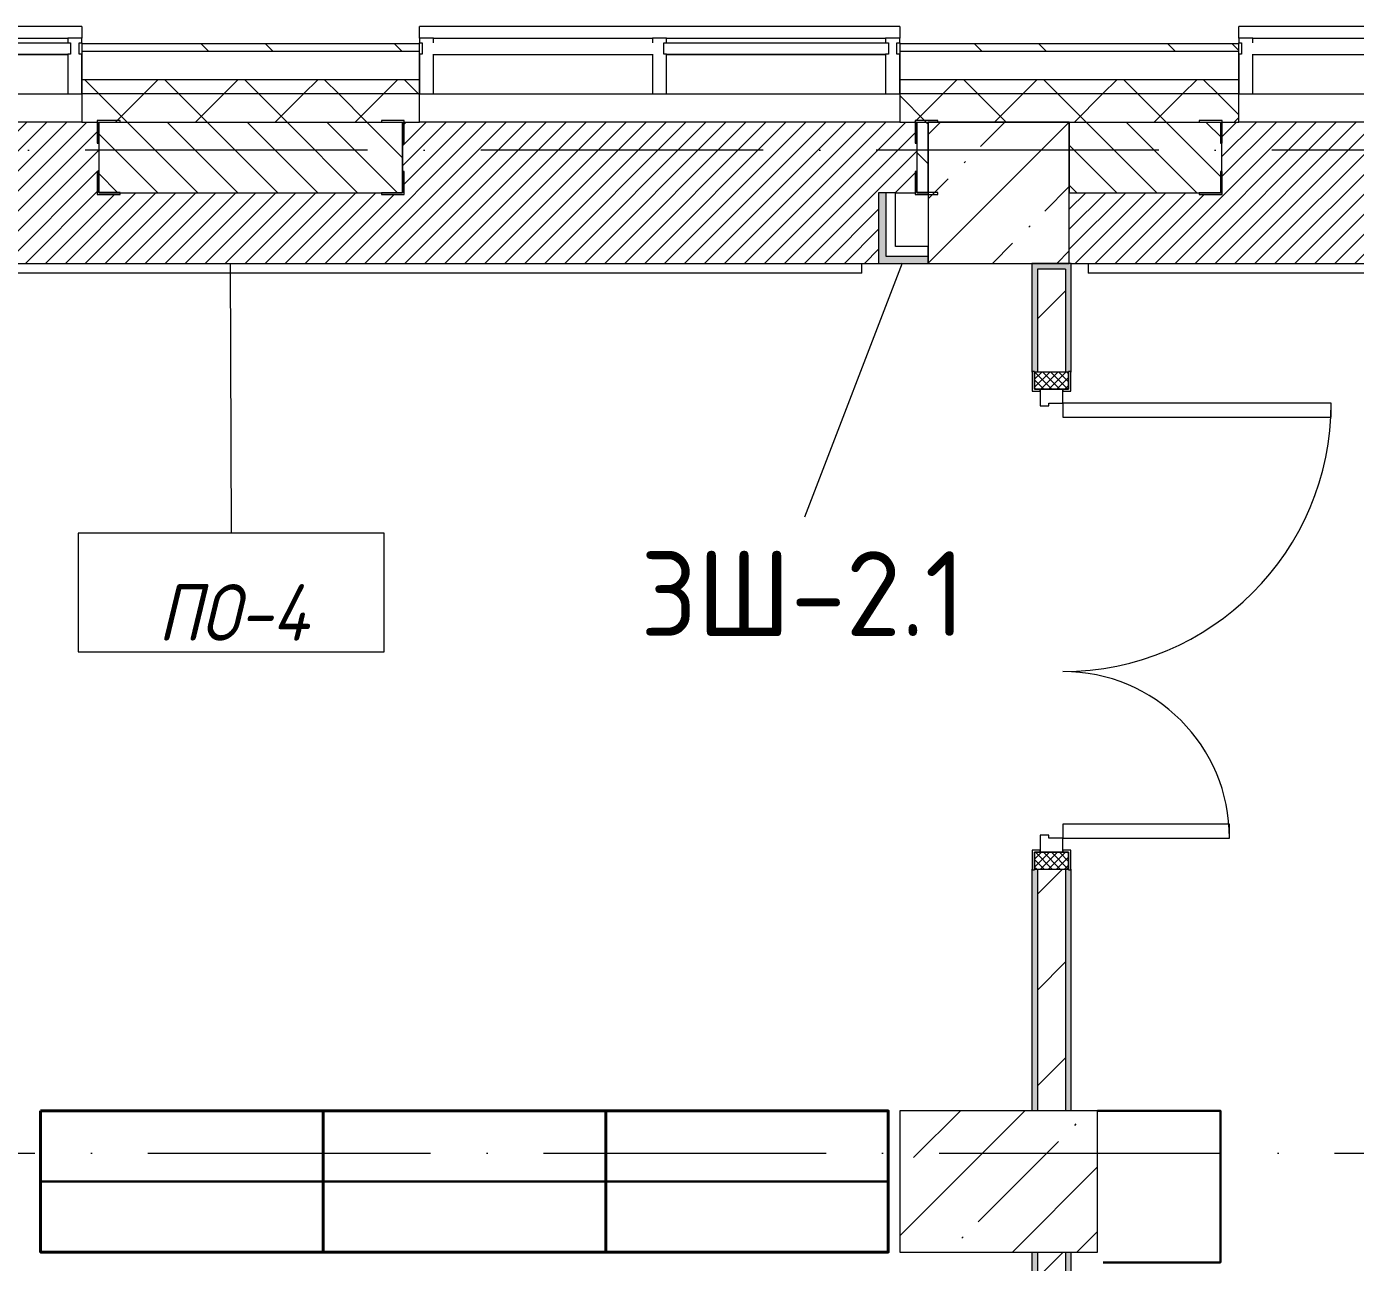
# Model space of a CAD drawing. Header units: millimetres. Extents: x -6467 to 105918, y -7090 to 92481.
# Drawn here: x 79709 to 84413, y 81644 to 86019 of the extents above; entities that cross this region are included whole.
import ezdxf

# ---------------------------------------------------------------- set-up
doc = ezdxf.new("R2010")
doc.units = ezdxf.units.MM
doc.linetypes.add('50_200_ШТРИХ_1Т_ш5_п1_п1_', pattern=[1400, 1000, -200, 0, -200])
for name, color, linetype, lineweight in [('A-DOOR', 7, 'Continuous', 9), ('A-DOOR-2', 7, 'Continuous', 5), ('A-DOOR-FRAM', 7, 'Continuous', 9), ('A-DOOR-FRAM-2', 7, 'Continuous', 5), ('A-FLOR', 7, 'Continuous', 9), ('A-FLOR-IDEN', 7, 'Continuous', 9), ('A-GLAZ', 7, 'Continuous', 5), ('A-GLAZ-CWMG', 7, 'Continuous', 9), ('A-GLAZ-CWMG-1', 7, 'Continuous', 20), ('A-WALL', 7, 'Continuous', 5), ('A-WALL-FNSH-1', 7, 'Continuous', 5), ('A-WALL-IDEN', 7, 'Continuous', 9), ('I-WALL', 7, 'Continuous', 5), ('S-COLS', 7, 'Continuous', 9), ('S-COLS-1', 7, 'Continuous', 5)]:
    doc.layers.add(name, color=color, linetype=linetype, lineweight=lineweight)
for name, color, linetype, lineweight, true_color in [('A-FLOR-PATT-1', 7, 'Continuous', 5, 0xd61c12), ('A-GENM-1', 7, 'Continuous', 9, 0xaaaaaa), ('A-GENM-2', 7, 'Continuous', 20, 0xaaaaaa), ('A-WALL-1', 7, 'Continuous', 5, 0x77b143), ('A-WALL-3', 7, 'Continuous', 5, 0x787878), ('I-WALL-1', 7, 'Continuous', 5, 0x787878), ('АР_зашивки-1', 7, 'Continuous', 30, 0xaaaaaa), ('мебель 2 этаж-1', 7, 'Continuous', 40, 0xaaaaaa), ('Оси-3', 7, '50_200_ШТРИХ_1Т_ш5_п1_п1_', 9, 0xaaaaaa), ('ТХ_функционал-2', 7, 'Continuous', 40, 0xaaaaaa), ('ТХ_функционал-9', 7, 'Continuous', 30, 0xaaaaaa)]:
    doc.layers.add(name, color=color, linetype=linetype, lineweight=lineweight, true_color=true_color)
doc.styles.add('GOST Common', font='GOST_Common.ttf', dxfattribs={"height": 300})
doc.styles.add('GOST Common_I', font='GOST_Common Italic.ttf', dxfattribs={"width": 0.9, "height": 200})
pattern_1 = [(45, (0, 0), (-141.42136, 141.42136), []), (135, (0, 0), (-141.42136, -141.42136), [])]
pattern_2 = [(0, (0, 0), (406.4, 101.6), [6.706, -298.094, 6.706, -298.094, -1625.6]), (0, (0, 0), (406.4, 101.6), [-609.6, 6.706, -602.894, 6.706, -298.094, -711.2]), (0, (0, 0), (406.4, 101.6), [-1524, 6.706, -196.494, 6.706, -501.294]), (120, (152.4, 50.8), (-291.18818, 301.15272), [6.706, -298.094, 6.706, -298.094, -1625.6]), (120, (152.4, 50.8), (-291.18818, 301.15272), [-609.6, 6.706, -602.894, 6.706, -298.094, -711.2]), (120, (152.4, 50.8), (-291.18818, 301.15272), [-1524, 6.706, -196.494, 6.706, -501.294]), (240, (203.2, 254), (-115.21182, -402.75272), [6.706, -298.094, 6.706, -298.094, -1625.6]), (240, (203.2, 254), (-115.21182, -402.75272), [-609.6, 6.706, -602.894, 6.706, -298.094, -711.2]), (240, (203.2, 254), (-115.21182, -402.75272), [-1524, 6.706, -196.494, 6.706, -501.294])]
pattern_3 = [(135, (0, 0), (-70.71068, -70.71068), [])]

# ---------------------------------------------------------------- blocks, each defined once
blk = doc.blocks.new('110_Дверь_СКБ_2Ст_Наружная1 - СОШ_Д-07_1760_1440_х2400мм_Все учебные помещения_ читальные залы_EIW30-25916202-АИ_План этажа Радиаторы_2')
at = {"layer": 'A-DOOR-2'}
h = blk.add_hatch(dxfattribs=at)
h.set_pattern_fill('FP_137', color=256, style=0, pattern_type=2)
h.set_pattern_definition([(135, (1456.41, 134.685), (-14.14214, -14.14214), []), (225, (1456.41, 134.685), (14.14214, -14.14214), [])])
h.paths.add_polyline_path([(899.5, -60), (899.5, 60), (839.5, 60), (839.5, -60)])
at = {"layer": 'A-DOOR-FRAM-2'}
h = blk.add_hatch(dxfattribs=at)
h.set_pattern_fill('FP_138', color=256, style=0, pattern_type=2)
h.set_pattern_definition([(45, (-666.384, 134.685), (-14.1421, 14.1421), []), (135, (-666.384, 134.685), (-14.1421, -14.1421), [])])
h.paths.add_polyline_path([(-800.5, 60), (-860.5, 60), (-860.5, -60), (-800.5, -60), (-800.5, 49.8)])
at = {"layer": 'A-DOOR'}
for p, q in [((-750.5, 990), (-750.5, 40)), ((-700.5, 990), (-750.5, 990)), ((-700.5, 40), (-700.5, 990)), ((789.5, 630), (739.5, 630)), ((739.5, 630), (739.5, 40)), ((789.5, 40), (789.5, 630)), ((-750.5, 40), (-700.5, 40)), ((739.5, 40), (789.5, 40))]:
    blk.add_line(p, q, dxfattribs=at)
at = {"layer": 'A-DOOR-2'}
for p, q in [((-792.5, 68), (-862.5, 68)), ((-862.5, 68), (-862.5, 60)), ((-862.5, 60), (-800.5, 60)), ((-800.5, 60), (-800.5, 40)), ((-792.5, 40), (-792.5, 68)), ((901.5, 68), (831.5, 68)), ((831.5, 68), (831.5, 40)), ((839.5, 40), (839.5, 60)), ((839.5, 60), (901.5, 60)), ((901.5, 60), (901.5, 68)), ((-800.5, 40), (-792.5, 40)), ((831.5, 40), (839.5, 40)), ((-792.5, -40), (-800.5, -40)), ((-800.5, -40), (-800.5, -60)), ((-792.5, -68), (-792.5, -40)), ((839.5, -40), (831.5, -40)), ((831.5, -40), (831.5, -68)), ((839.5, -60), (839.5, -40)), ((-862.5, -60), (-862.5, -68)), ((-800.5, -60), (-862.5, -60)), ((-862.5, -68), (-792.5, -68)), ((831.5, -68), (901.5, -68)), ((901.5, -60), (839.5, -60)), ((901.5, -68), (901.5, -60))]:
    blk.add_line(p, q, dxfattribs=at)
for centre, radius, start, end in [((-750.5, 40), 950, 0, 90), ((789.5, 40), 590, 90, 180)]:
    blk.add_arc(centre, radius, start, end, dxfattribs=at)
at = {"layer": 'A-DOOR-FRAM'}
for p, q in [((-800.5, 60), (-860.5, 60)), ((-860.5, 60), (-860.5, -60)), ((-800.5, -60), (-800.5, 60)), ((899.5, 60), (839.5, 60)), ((839.5, 60), (839.5, -60)), ((899.5, -60), (899.5, 60)), ((-750.5, 40), (-800.5, 40)), ((-800.5, 40), (-800.5, -40)), ((-750.5, -10), (-750.5, 40)), ((789.5, 40), (789.5, -10)), ((839.5, 40), (789.5, 40)), ((839.5, -40), (839.5, 40)), ((-800.5, -40), (-740.5, -40)), ((-740.5, -10), (-750.5, -10)), ((-740.5, -40), (-740.5, -10)), ((789.5, -10), (779.5, -10)), ((779.5, -10), (779.5, -40)), ((779.5, -40), (839.5, -40)), ((-860.5, -60), (-800.5, -60)), ((839.5, -60), (899.5, -60))]:
    blk.add_line(p, q, dxfattribs=at)
blk = doc.blocks.new('Прямоугольный импост - Импост структурный с накладкой - 180мм-22437111-АИ_План этажа Радиаторы_2')
at = {"layer": 'A-GLAZ-CWMG-1'}
for p, q in [((-50, 0), (-50, 17)), ((-50, 17), (0, 17)), ((0, 0), (-10, 0)), ((-10, 0), (-10, -40)), ((0, 17), (0, 0)), ((-50, -180), (-50, -40)), ((-10, -40), (0, -40)), ((0, -40), (0, -180)), ((0, -180), (-50, -180))]:
    blk.add_line(p, q, dxfattribs=at)
blk = doc.blocks.new('Прямоугольный импост - Импост структурный с накладкой - 180мм-V232-АИ_План этажа Радиаторы_2')
at = {"layer": 'A-GLAZ-CWMG'}
for p, q in [((6637, 55111), (5862, 55111)), ((6637, 54914), (5862, 54914))]:
    blk.add_line(p, q, dxfattribs=at)
blk = doc.blocks.new('Прямоугольный импост - Импост структурный с накладкой - 180мм-V231-АИ_План этажа Радиаторы_2')
at = {"layer": 'A-GLAZ-CWMG'}
for p, q in [((49825, 55111), (49050, 55111)), ((49825, 54931), (49050, 54931)), ((49825, 54914), (49050, 54914))]:
    blk.add_line(p, q, dxfattribs=at)
blk = doc.blocks.new('Прямоугольный импост - Импост структурный с накладкой - 180мм-V237-АИ_План этажа Радиаторы_2')
at = {"layer": 'A-GLAZ-CWMG-1'}
for p, q in [((-25, 0), (-25, 17)), ((-25, 17), (25, 17)), ((-15, 0), (-25, 0)), ((-15, -40), (-15, 0)), ((25, 17), (25, 0)), ((-25, -180), (-25, -40)), ((-25, -40), (-15, -40)), ((25, -40), (25, -180)), ((25, -180), (-25, -180))]:
    blk.add_line(p, q, dxfattribs=at)
blk = doc.blocks.new('Прямоугольный импост - Импост структурный с накладкой - 180мм-22437157-АИ_План этажа Радиаторы_2')
at = {"layer": 'A-GLAZ-CWMG-1'}
for p, q in [((0, 17), (-50, 17)), ((-50, 17), (-50, 0)), ((-50, 0), (-40, 0)), ((-40, 0), (-40, -40)), ((-10, -40), (-10, 0)), ((-10, 0), (0, 0)), ((0, 0), (0, 17)), ((-40, -40), (-50, -40)), ((-50, -40), (-50, -180)), ((0, -40), (-10, -40)), ((0, -180), (0, -40)), ((-50, -180), (0, -180))]:
    blk.add_line(p, q, dxfattribs=at)
blk = doc.blocks.new('BSC_Колонна _Прямоугольная - 500х700-V364-АИ_План этажа Радиаторы_2')
at = {"layer": 'S-COLS-1'}
h = blk.add_hatch(dxfattribs=at)
h.set_pattern_fill('FP_250', color=256, style=0, pattern_type=2)
h.set_pattern_definition([(315, (-81930.7, 83150), (228.0985, 228.0985), []), (315, (-81930.7, 82921.9), (228.0985, 228.0985), [403.225, -80.645, 6.706, -73.939])])
h.paths.add_polyline_path([(-250, 350), (-250, -350), (250, -350), (250, 350)])
for p, q in [((250, 350), (-250, 350)), ((-250, 350), (-250, -350)), ((250, -350), (250, 350)), ((-250, -350), (250, -350))]:
    blk.add_line(p, q, dxfattribs=at)
blk = doc.blocks.new('АР_Перемычка1 - АР_Перемычка-25916255-АИ_План этажа Радиаторы_2')
at = {"layer": 'A-GENM-1'}
blk.add_line((-300, -50), (-299, -50), dxfattribs=at)
blk = doc.blocks.new('Фахверк _газобетон торцы_443 - Фахверк _газобетон торцы_-25577525-АИ_План этажа Радиаторы_2')
at = {"layer": 'A-GENM-2'}
for p, q in [((89406, 156989.3), (89325, 156989.3)), ((89325, 156989.3), (89325, 156983.3)), ((89325, 156983.3), (89400, 156983.3)), ((89400, 156983.3), (89400, 156908.3)), ((89406, 156908.3), (89406, 156989.3)), ((89400, 156908.3), (89406, 156908.3)), ((89406, 156808.3), (89400, 156808.3)), ((89400, 156808.3), (89400, 156733.3)), ((89406, 156727.3), (89406, 156808.3)), ((89400, 156733.3), (89325, 156733.3)), ((89325, 156733.3), (89325, 156727.3)), ((89325, 156727.3), (89406, 156727.3))]:
    blk.add_line(p, q, dxfattribs=at)
blk = doc.blocks.new('Фахверк _газобетон торцы_444 - Фахверк _газобетон торцы_-25577545-АИ_План этажа Радиаторы_2')
at = {"layer": 'A-GENM-2'}
for p, q in [((89406, 11134.7), (89325, 11134.7)), ((89325, 11134.7), (89325, 11128.7)), ((89325, 11128.7), (89400, 11128.7)), ((89400, 11128.7), (89400, 11053.7)), ((89406, 11053.7), (89406, 11134.7)), ((89400, 11053.7), (89406, 11053.7)), ((89400, 10953.7), (89400, 10878.7)), ((89406, 10953.7), (89400, 10953.7)), ((89406, 10872.7), (89406, 10953.7)), ((89400, 10878.7), (89325, 10878.7)), ((89325, 10878.7), (89325, 10872.7)), ((89325, 10872.7), (89406, 10872.7))]:
    blk.add_line(p, q, dxfattribs=at)
blk = doc.blocks.new('Фахверк _газобетон торцы_445 - Фахверк _газобетон торцы_-25577565-АИ_План этажа Радиаторы_2')
at = {"layer": 'A-GENM-2'}
for p, q in [((89406, 156989.3), (89325, 156989.3)), ((89325, 156989.3), (89325, 156983.3)), ((89325, 156983.3), (89400, 156983.3)), ((89400, 156983.3), (89400, 156908.3)), ((89406, 156908.3), (89406, 156989.3)), ((89400, 156908.3), (89406, 156908.3)), ((89406, 156808.3), (89400, 156808.3)), ((89400, 156808.3), (89400, 156733.3)), ((89406, 156727.3), (89406, 156808.3)), ((89400, 156733.3), (89325, 156733.3)), ((89325, 156733.3), (89325, 156727.3)), ((89325, 156727.3), (89406, 156727.3))]:
    blk.add_line(p, q, dxfattribs=at)
blk = doc.blocks.new('Фахверк _газобетон торцы_447 - Фахверк _газобетон торцы_-25578160-АИ_План этажа Радиаторы_2')
at = {"layer": 'A-GENM-2'}
for p, q in [((89406, 11134.7), (89325, 11134.7)), ((89325, 11134.7), (89325, 11128.7)), ((89325, 11128.7), (89400, 11128.7)), ((89400, 11128.7), (89400, 11053.7)), ((89406, 11053.7), (89406, 11134.7)), ((89400, 11053.7), (89406, 11053.7)), ((89400, 10953.7), (89400, 10878.7)), ((89406, 10953.7), (89400, 10953.7)), ((89406, 10872.7), (89406, 10953.7)), ((89400, 10878.7), (89325, 10878.7)), ((89325, 10878.7), (89325, 10872.7)), ((89325, 10872.7), (89406, 10872.7))]:
    blk.add_line(p, q, dxfattribs=at)
blk = doc.blocks.new('Отлив_СКБ - Отлив витража-V391-АИ_План этажа Радиаторы_2')
at = {"layer": 'A-GLAZ'}
for p, q in [((0, 59), (0, 100)), ((1700, 100), (0, 100)), ((1700, 100), (1700, 59)), ((0, 38.7), (0, 42)), ((875, 2), (1650, 2)), ((1700, 42), (1700, 38.7)), ((825, 0), (50, 0)), ((1650, 0), (875, 0))]:
    blk.add_line(p, q, dxfattribs=at)
blk = doc.blocks.new('Отлив_СКБ - Отлив витража-V392-АИ_План этажа Радиаторы_2')
at = {"layer": 'A-GLAZ'}
for p, q in [((0, 59), (0, 100)), ((1700, 100), (0, 100)), ((1700, 100), (1700, 59)), ((0, 2), (0, 0)), ((875, 2), (1650, 2)), ((1700, 42), (1700, 38.7)), ((825, 0), (0, 0)), ((1650, 0), (875, 0))]:
    blk.add_line(p, q, dxfattribs=at)
blk = doc.blocks.new('мебель 2 этаж-28800768-АИ_План этажа Радиаторы_2')
at = {"layer": 'АР_зашивки-1', "flags": 128}
blk.add_lwpolyline([(85783.1, 83359.3), (86198.5, 83359.3), (86198.5, 83895.9), (85763.5, 83895.9)], dxfattribs=at)
at = {"layer": 'ТХ_функционал-2', "flags": 128}
blk.add_lwpolyline([(82022.4, 83895.6), (83022.4, 83895.6), (83022.4, 83395.6), (84022.4, 83395.6), (84022.4, 83895.6), (85022.4, 83895.6), (85022.4, 83395.6), (84022.4, 83395.6), (84022.4, 83895.6), (83022.4, 83895.6), (83022.4, 83395.6), (82022.4, 83395.6)], close=True, dxfattribs=at)
at = {"layer": 'ТХ_функционал-9', "flags": 128}
blk.add_lwpolyline([(82022.4, 83645.6), (83022.4, 83645.6), (84022.4, 83645.6), (85022.4, 83645.6)], dxfattribs=at)
blk = doc.blocks.new('AAR_СКБ_Марка_Перекрытия_1 мм - Марка пола-27961726-АИ_План этажа Радиаторы_2')
at = {"layer": 'A-FLOR-IDEN'}
for p, q in [((2.723, 2.101), (-2.69, 2.101)), ((-2.69, 2.101), (-2.69, 0)), ((2.723, 0), (2.723, 2.101)), ((-2.69, 0), (2.723, 0))]:
    blk.add_line(p, q, dxfattribs=at)

msp = doc.modelspace()

# ---------------------------------------------------------------- hatches: boundary and pattern name
at = {"layer": 'A-FLOR-PATT-1'}
h = msp.add_hatch(dxfattribs=at)
h.set_pattern_fill('FP_324', color=256, style=0, pattern_type=2)
h.set_pattern_definition([(45, (80450, 85430.87), (-35.3553, 35.3553), [])])
h.paths.add_polyline_path([(82725, 85180.7), (82725, 85430.7), (82854, 85431), (82854, 85506), (82859.7, 85506), (82859.7, 85606), (82854, 85606), (82854, 85680.7), (81046, 85680.2), (81046, 85606), (81040, 85606), (81040, 85506), (81046, 85506), (81046, 85425), (80965, 85425), (80965, 85430.7), (80040, 85430.7), (80040, 85425), (79959, 85425), (79959, 85506), (79964.7, 85506), (79964.7, 85606), (79959, 85606), (79959, 85680.7), (78151, 85681), (78151, 85606), (78145, 85606), (78145, 85506), (78151, 85506), (78151, 85425), (78070, 85425), (78070, 85430.7), (78000, 85430.7), (78000, 85180.7), (82556.3, 85180.7)])
h = msp.add_hatch(dxfattribs=at)
h.set_pattern_fill('FP_321', color=256, style=0, pattern_type=2)
h.set_pattern_definition([(45, (86075, 85430.87), (-35.3553, 35.3553), [])])
h.paths.add_polyline_path([(88750, 85180.7), (88750, 85430.7), (88725, 85430.7), (88725, 85425), (88644, 85425), (88644, 85506), (88649.7, 85506), (88649.7, 85606), (88644, 85606), (88644, 85680.7), (86836, 85679.5), (86836, 85606), (86830, 85606), (86830, 85506), (86836, 85506), (86836, 85425), (86755, 85425), (86755, 85430.7), (85830, 85430.7), (85830, 85425), (85749, 85425), (85749, 85506), (85755, 85506), (85755, 85606), (85749, 85606), (85749, 85680.7), (83941, 85680.7), (83939.7, 85425), (83860, 85425), (83860, 85430.7), (83400, 85430.7), (83400, 85180.7), (87539.3, 85180.7)])
at = {"layer": 'A-WALL'}
h = msp.add_hatch(dxfattribs=at)
h.set_pattern_fill('FP_125', color=256, style=0, pattern_type=2)
h.set_pattern_definition(pattern_1)
h.paths.add_polyline_path([(101350, 85780.7), (101400, 85780.7), (101400, 85830.7), (94624, 85830.7), (94624, 85780.7), (101242.6, 85780.7)])
h.paths.add_polyline_path([(89784.7, 85780.7), (89784.7, 85830.7), (88589.7, 85830.7), (88589.7, 85780.7), (89615.6, 85780.7)])
h.paths.add_polyline_path([(91484.7, 85780.7), (93774, 85780.7), (93774, 85830.7), (91484.7, 85830.7)])
h.paths.add_polyline_path([(86889.7, 85780.7), (86889.7, 85830.7), (85699.7, 85830.7), (85699.7, 85780.7), (86708.8, 85780.7)])
h.paths.add_polyline_path([(80895.3, 85780.7), (81099.7, 85780.7), (81099.7, 85830.7), (79904.7, 85830.7), (79904.7, 85780.7)])
h.paths.add_polyline_path([(82799.7, 85780.7), (83999.7, 85780.7), (83999.7, 85830.7), (82799.7, 85830.7)])
h.paths.add_polyline_path([(78010, 85780.7), (78010, 85830.7), (77009.7, 85830.7), (77009.7, 85780.7), (77573.3, 85780.7)])
h.paths.add_polyline_path([(75309.7, 85780.7), (75309.7, 85830.7), (71600, 85830.7), (71600, 85780.7), (75081.9, 85780.7)])
h.paths.add_polyline_path([(69268.4, 85780.7), (69900, 85780.7), (69900, 85830.7), (68600, 85830.7), (68600, 85780.7)])
h.paths.add_polyline_path([(65600, 85780.7), (66900, 85780.7), (66900, 85830.7), (65600, 85830.7)])
h.paths.add_polyline_path([(63900, 85780.7), (63900, 85830.7), (62600, 85830.7), (62600, 85780.7), (62624.4, 85780.7)])
h.paths.add_polyline_path([(60900, 85780.7), (60900, 85830.7), (59600, 85830.7), (59600, 85780.7), (60132.9, 85780.7)])
h.paths.add_polyline_path([(57900, 85780.7), (57900, 85830.7), (56600, 85830.7), (56600, 85780.7), (57641.4, 85780.7)])
h.paths.add_polyline_path([(54900, 85780.7), (54900, 85830.7), (53600, 85830.7), (53600, 85780.7), (54319.4, 85780.7)])
h.paths.add_polyline_path([(51900, 85780.7), (51900, 85830.7), (50149.5, 85830.7), (50149.5, 85780.7), (50997.4, 85780.7)])
h = msp.add_hatch(dxfattribs=at)
h.set_pattern_fill('FP_125', color=256, style=0, pattern_type=2)
h.set_pattern_definition(pattern_1)
h.paths.add_polyline_path([(101250, 85680.7), (101350, 85680.7), (101350, 85780.7), (94624, 85780.7), (94624, 85680.7), (101242.6, 85680.7)])
h.paths.add_polyline_path([(93000, 85680.7), (93774, 85680.7), (93774, 85780.7), (91484.7, 85780.7), (91484.7, 85680.7), (92522.3, 85680.7)])
h.paths.add_polyline_path([(89784.7, 85680.7), (89784.7, 85780.7), (88589.7, 85780.7), (88589.7, 85680.7), (89615.6, 85680.7)])
h.paths.add_polyline_path([(86708.8, 85680.7), (86889.7, 85680.7), (86889.7, 85780.7), (85699.7, 85780.7), (85699.7, 85680.7), (85878.3, 85680.7)])
h.paths.add_polyline_path([(83999.7, 85680.7), (83999.7, 85780.7), (82799.7, 85780.7), (82799.7, 85680.7), (83386.8, 85680.7)])
h.paths.add_polyline_path([(81099.7, 85680.7), (81099.7, 85780.7), (79904.7, 85780.7), (79904.7, 85680.7), (80895.3, 85680.7)])
h.paths.add_polyline_path([(78010, 85680.7), (78010, 85780.7), (77009.7, 85780.7), (77009.7, 85680.7), (77573.3, 85680.7)])
h.paths.add_polyline_path([(75309.7, 85680.7), (75309.7, 85780.7), (71600, 85780.7), (71600, 85680.7), (75081.9, 85680.7)])
h.paths.add_polyline_path([(68600, 85680.7), (69900, 85680.7), (69900, 85780.7), (68600, 85780.7)])
h.paths.add_polyline_path([(66900, 85680.7), (66900, 85780.7), (65600, 85780.7), (65600, 85680.7), (65946.4, 85680.7)])
h.paths.add_polyline_path([(63900, 85680.7), (63900, 85780.7), (62600, 85780.7), (62600, 85680.7), (62624.4, 85680.7)])
h.paths.add_polyline_path([(57900, 85680.7), (57900, 85780.7), (56600, 85780.7), (56600, 85680.7), (57641.4, 85680.7)])
h.paths.add_polyline_path([(59600, 85680.7), (60900, 85680.7), (60900, 85780.7), (59600, 85780.7)])
h.paths.add_polyline_path([(54900, 85680.7), (54900, 85780.7), (53600, 85780.7), (53600, 85680.7), (54319.4, 85680.7)])
h.paths.add_polyline_path([(51900, 85680.7), (51900, 85780.7), (50149.5, 85780.7), (50149.5, 85680.7), (51000, 85680.7)])
at = {"layer": 'A-WALL-1'}
for points in [[(82750, 85205.7), (82750, 85430.7), (82725, 85430.7), (82725, 85205.7)], [(82900, 85180.7), (82900, 85205.7), (82725, 85205.7), (82725, 85180.7)]]:
    msp.add_hatch(color=256, dxfattribs=at).paths.add_polyline_path(points)
at = {"layer": 'A-WALL-3'}
h = msp.add_hatch(dxfattribs=at)
h.set_pattern_fill('FP_124', color=256, style=0, pattern_type=2)
h.set_pattern_definition([(135, (0, 0), (-342.1478, -342.1478), []), (135, (228.1, 0), (-342.1478, -342.1478), [])])
h.paths.add_polyline_path([(101500, 85930.7), (101527, 85930.7), (101527, 85957.7), (94624, 85957.7), (94624, 85930.7), (101242.6, 85930.7)])
h.paths.add_polyline_path([(93768.1, 85930.7), (93774, 85930.7), (93774, 85957.7), (91484.7, 85957.7), (91484.7, 85930.7), (93352.8, 85930.7)])
h.paths.add_polyline_path([(89784.7, 85930.7), (89784.7, 85957.7), (88589.7, 85957.7), (88589.7, 85930.7), (89615.6, 85930.7)])
h.paths.add_polyline_path([(86889.7, 85930.7), (86889.7, 85957.7), (85699.7, 85957.7), (85699.7, 85930.7), (86708.8, 85930.7)])
h.paths.add_polyline_path([(83999.7, 85930.7), (83999.7, 85957.7), (82799.7, 85957.7), (82799.7, 85930.7), (83386.8, 85930.7)])
h.paths.add_polyline_path([(81099.7, 85930.7), (81099.7, 85957.7), (79904.7, 85957.7), (79904.7, 85930.7), (80895.3, 85930.7)])
h.paths.add_polyline_path([(77573.3, 85930.7), (78010, 85930.7), (78010, 85957.7), (77009.7, 85957.7), (77009.7, 85930.7)])
h.paths.add_polyline_path([(75309.7, 85930.7), (75309.7, 85957.7), (71600, 85957.7), (71600, 85930.7), (75081.9, 85930.7)])
h.paths.add_polyline_path([(69900, 85930.7), (69900, 85957.7), (68600, 85957.7), (68600, 85930.7), (69268.4, 85930.7)])
h.paths.add_polyline_path([(66900, 85930.7), (66900, 85957.7), (65600, 85957.7), (65600, 85930.7), (65946.4, 85930.7)])
h.paths.add_polyline_path([(63900, 85930.7), (63900, 85957.7), (62600, 85957.7), (62600, 85930.7), (62624.4, 85930.7)])
h.paths.add_polyline_path([(59600, 85930.7), (60900, 85930.7), (60900, 85957.7), (59600, 85957.7)])
h.paths.add_polyline_path([(56600, 85930.7), (57900, 85930.7), (57900, 85957.7), (56600, 85957.7)])
h.paths.add_polyline_path([(54900, 85930.7), (54900, 85957.7), (53600, 85957.7), (53600, 85930.7), (54319.4, 85930.7)])
h.paths.add_polyline_path([(51900, 85930.7), (51900, 85957.7), (50149.5, 85957.7), (50149.5, 85930.7), (50997.4, 85930.7)])
at = {"layer": 'I-WALL'}
h = msp.add_hatch(dxfattribs=at)
h.set_pattern_fill('FP_2', color=256, style=0, pattern_type=2)
h.set_pattern_definition(pattern_3)
h.paths.add_polyline_path([(79964.7, 85430.7), (81039.7, 85430.7), (81039.7, 85680.7), (79964.7, 85680.7), (79964.7, 85567.5)])
h.paths.add_polyline_path([(82859.7, 85430.7), (82900, 85430.7), (82900, 85680.7), (82859.7, 85680.7), (82859.7, 85567.5)])
h.paths.add_polyline_path([(74750, 85430.7), (74750, 85680.7), (74700, 85680.7), (74700, 85430.7)])
h.paths.add_polyline_path([(78000, 85430.7), (78144.7, 85430.7), (78144.7, 85680.7), (78000, 85680.7), (78000, 85567.5)])
h.paths.add_polyline_path([(75250, 85430.7), (75252.7, 85430.7), (75252.7, 85680.7), (75250, 85680.7), (75250, 85567.5)])
h.paths.add_polyline_path([(77500, 85430.7), (77500, 85680.7), (77380, 85680.7), (77380, 85430.7)])
h.paths.add_polyline_path([(73900, 85430.7), (73900, 85680.7), (71659.7, 85680.7), (71659.7, 85430.7), (72590.4, 85430.7)])
h.paths.add_polyline_path([(77345, 85430.7), (77345, 85680.7), (77072.7, 85680.7), (77072.7, 85431), (77320, 85431)])
h.paths.add_polyline_path([(69839.7, 85430.7), (69839.7, 85680.7), (69200, 85680.7), (69200, 85430.7), (69268.4, 85430.7)])
h.paths.add_polyline_path([(68700, 85430.7), (68700, 85680.7), (68659.7, 85680.7), (68659.7, 85430.7)])
h.paths.add_polyline_path([(63250, 85430.7), (63839.7, 85430.7), (63839.7, 85680.7), (63250, 85680.7), (63250, 85567.5)])
h.paths.add_polyline_path([(65946.4, 85430.7), (66839.7, 85430.7), (66839.7, 85680.7), (65659.7, 85680.7), (65659.7, 85430.7)])
h = msp.add_hatch(dxfattribs=at)
h.set_pattern_fill('FP_2', color=256, style=0, pattern_type=2)
h.set_pattern_definition(pattern_3)
h.paths.add_polyline_path([(88649.7, 85430.7), (88750, 85430.7), (88750, 85680.7), (88649.7, 85680.7), (88649.7, 85567.5)])
h.paths.add_polyline_path([(85759.7, 85430.7), (86829.7, 85430.7), (86829.7, 85680.7), (85759.7, 85680.7), (85759.7, 85567.5)])
h.paths.add_polyline_path([(83400, 85430.7), (83939.7, 85430.7), (83939.7, 85680.7), (83400, 85680.7), (83400, 85567.5)])
h = msp.add_hatch(dxfattribs=at)
h.set_pattern_fill('FP_5', color=256, style=0, pattern_type=2)
h.set_pattern_definition([(45, (0, 0), (-169.70563, 169.70563), [])])
h.paths.add_polyline_path([(83287, 72470.7), (83387, 72470.7), (83387, 75330.7), (83287, 75330.7), (83287, 72490.7)])
h.paths.add_polyline_path([(83387, 75830.7), (83387, 81680.7), (83287, 81680.7), (83287, 75830.7), (83339.3, 75830.7)])
h.paths.add_polyline_path([(83362.9, 82180.7), (83387, 82180.7), (83387, 83036), (83287, 83036), (83287, 82180.7), (83362.2, 82180.7)])
h.paths.add_polyline_path([(83287, 84796), (83387, 84796), (83386.8, 85160.7), (83287, 85160.7), (83287, 84863.6)])
at = {"layer": 'I-WALL-1'}
h = msp.add_hatch(dxfattribs=at)
h.set_pattern_fill('FP_3', color=256, style=0, pattern_type=2)
h.set_pattern_definition(pattern_2)
h.paths.add_polyline_path([(83267, 72490.7), (83287, 72490.7), (83287, 75330.7), (83267, 75330.7)])
h.paths.add_polyline_path([(83280, 79490.7), (83267, 79490.7), (83267, 79308.7)])
h.paths.add_polyline_path([(83287, 75830.7), (83287, 79490.7), (83280, 79490.7), (83280, 78890.7), (83267, 78890.7), (83267, 75830.7), (83280, 75830.7)])
h.paths.add_polyline_path([(83287, 79590.7), (83287, 81680.7), (83267, 81680.7), (83267, 79590.7)])
h.paths.add_polyline_path([(83287, 82180.7), (83287, 83036), (83267, 83034), (83269, 82180.7), (83282, 82180.7)])
h.paths.add_polyline_path([(83287, 84796), (83287, 85180.7), (83267, 85180.7), (83269, 84798), (83277, 84796)])
h = msp.add_hatch(dxfattribs=at)
h.set_pattern_fill('FP_3', color=256, style=0, pattern_type=2)
h.set_pattern_definition(pattern_2)
h.paths.add_polyline_path([(83407, 72370.7), (83407, 75330.7), (83387, 75330.7), (83387, 72370.7)])
h.paths.add_polyline_path([(83407, 75830.7), (83407, 81680.7), (83387, 81680.7), (83387, 75830.7), (83400.7, 75830.7)])
h.paths.add_polyline_path([(83397, 82180.7), (83407, 82180.7), (83405, 83034), (83387, 83036), (83388.6, 82180.7)])
h.paths.add_polyline_path([(83397, 84796), (83397, 84798), (83407, 84798), (83407, 85180.7), (83287, 85180.7), (83287, 85160.7), (83387, 85160.7), (83387, 84796)])
at = {"layer": 'S-COLS-1'}
h = msp.add_hatch(dxfattribs=at)
h.set_pattern_fill('FP_1', color=256, style=0, pattern_type=2)
h.set_pattern_definition([(45, (0, 0), (-228.0985, 228.0985), []), (45, (228.1, 0), (-228.0985, 228.0985), [403.225, -80.645, 6.706, -73.939])])
h.paths.add_polyline_path([(83400, 85180.7), (83400, 85680.7), (82900, 85680.7), (82900, 85180.7), (83386.8, 85180.7)])

# ---------------------------------------------------------------- linework, layer by layer
at = {"layer": 'A-FLOR'}
for p, q in [((79904.7, 85681), (78151, 85681)), ((82799.7, 85681), (81099.7, 85681)), ((85699.7, 85681), (83999.7, 85681)), ((81040, 85606), (81040, 85506)), ((82785, 85430.7), (82854, 85430.7)), ((78000, 85180.7), (82725, 85180.7)), ((83407, 85180.7), (88750, 85180.7))]:
    msp.add_line(p, q, dxfattribs=at)
at = {"layer": 'A-FLOR-IDEN'}
msp.add_line((80430, 85180.7), (80433.4, 84225.2), dxfattribs=at)
at = {"layer": 'A-WALL'}
for p, q in [((81099.7, 85930.7), (79904.7, 85930.7)), ((83999.7, 85930.7), (82799.7, 85930.7)), ((81099.7, 85830.7), (79904.7, 85830.7)), ((83999.7, 85830.7), (82799.7, 85830.7)), ((81099.7, 85780.7), (79904.7, 85780.7)), ((83999.7, 85780.7), (82799.7, 85780.7)), ((79964.7, 85680.7), (79964.7, 85430.7)), ((81039.7, 85430.7), (81039.7, 85680.7)), ((82859.7, 85680.7), (82859.7, 85430.7)), ((82900, 85430.7), (82900, 85680.7)), ((83400, 85680.7), (83400, 85430.7)), ((83939.7, 85430.7), (83939.7, 85680.7)), ((79964.7, 85430.7), (81039.7, 85430.7)), ((82785, 85430.7), (82750, 85430.7)), ((82750, 85430.7), (82750, 85205.7)), ((82785, 85240.7), (82785, 85430.7)), ((82859.7, 85430.7), (82900, 85430.7)), ((83400, 85430.7), (83939.7, 85430.7)), ((82900, 85240.7), (82785, 85240.7)), ((82900, 85205.7), (82900, 85240.7)), ((82750, 85205.7), (82900, 85205.7)), ((82665, 85145.7), (78060, 85145.7)), ((82665, 85145.7), (82665, 85180.7)), ((83387, 85160.7), (83287, 85160.7)), ((83287, 85160.7), (83287, 84796)), ((83387, 85160.7), (83387, 84796)), ((83467, 85180.7), (83467, 85145.7)), ((88690, 85145.7), (83467, 85145.7)), ((83287, 83036), (83287, 82180.7)), ((83387, 83036), (83387, 82180.7)), ((83287, 81680.7), (83287, 79590.7)), ((83387, 81680.7), (83387, 75830.7))]:
    msp.add_line(p, q, dxfattribs=at)
at = {"layer": 'A-WALL-FNSH-1'}
for p, q in [((81099.7, 85957.7), (79904.7, 85957.7)), ((79904.7, 85957.7), (79904.7, 85680.7)), ((81099.7, 85680.7), (81099.7, 85957.7)), ((83999.7, 85957.7), (82799.7, 85957.7)), ((82799.7, 85957.7), (82799.7, 85680.7)), ((83999.7, 85680.7), (83999.7, 85957.7)), ((79904.7, 85680.7), (81099.7, 85680.7)), ((82799.7, 85680.7), (83999.7, 85680.7)), ((82750, 85430.7), (82725, 85430.7)), ((82725, 85430.7), (82725, 85180.7)), ((82900, 85180.7), (82900, 85205.7)), ((82725, 85180.7), (82900, 85180.7)), ((83407, 85180.7), (83267, 85180.7)), ((83267, 85180.7), (83267, 84796)), ((83407, 84796), (83407, 85180.7)), ((83267, 83036), (83267, 82180.7)), ((83407, 82180.7), (83407, 83036)), ((83267, 81680.7), (83267, 79610.7)), ((83407, 75830.7), (83407, 81680.7))]:
    msp.add_line(p, q, dxfattribs=at)
at = {"layer": 'A-WALL-IDEN'}
msp.add_line((82808.6, 85181.4), (82462.6, 84282), dxfattribs=at)
at = {"layer": 'S-COLS-1'}
for p, q in [((83400, 85680.7), (82900, 85680.7)), ((82900, 85680.7), (82900, 85180.7)), ((83400, 85180.7), (83400, 85680.7)), ((82900, 85180.7), (83400, 85180.7))]:
    msp.add_line(p, q, dxfattribs=at)
at = {"layer": 'Оси-3'}
for p, q in [((104718, 85581), (-5267.3, 85581)), ((-5267.3, 82030.7), (104718, 82030.7))]:
    msp.add_line(p, q, dxfattribs=at)

# ---------------------------------------------------------------- block references
at = {"layer": 'A-DOOR-2', "rotation": 269.9999999999999}
msp.add_blockref('110_Дверь_СКБ_2Ст_Наружная1 - СОШ_Д-07_1760_1440_х2400мм_Все учебные помещения_ читальные залы_EIW30-25916202-АИ_План этажа Радиаторы_2', (83337, 83935.5), dxfattribs=at)
at = {"layer": 'A-FLOR-IDEN', "xscale": 199.9999999999999, "yscale": 199.9999999999999, "zscale": 199.9999999999999}
msp.add_blockref('AAR_СКБ_Марка_Перекрытия_1 мм - Марка пола-27961726-АИ_План этажа Радиаторы_2', (80430, 83805), dxfattribs=at)
at = {"layer": 'A-GENM-1'}
for name, p, rotation in [('Фахверк _газобетон торцы_447 - Фахверк _газобетон торцы_-25578160-АИ_План этажа Радиаторы_2', (169365, 96559.8), 180), ('Фахверк _газобетон торцы_444 - Фахверк _газобетон торцы_-25577545-АИ_План этажа Радиаторы_2', (172260, 96559.8), 180), ('АР_Перемычка1 - АР_Перемычка-25916255-АИ_План этажа Радиаторы_2', (83337, 84796), 269.9999999999999)]:
    msp.add_blockref(name, p, dxfattribs=dict(at, rotation=rotation))
for name, p in [('Фахверк _газобетон торцы_445 - Фахверк _газобетон торцы_-25577565-АИ_План этажа Радиаторы_2', (-8360, -71302.3)), ('Фахверк _газобетон торцы_443 - Фахверк _газобетон торцы_-25577525-АИ_План этажа Радиаторы_2', (-5465, -71302.3))]:
    msp.add_blockref(name, p, dxfattribs=at)
at = {"layer": 'A-GLAZ'}
for name, p in [('Отлив_СКБ - Отлив витража-V392-АИ_План этажа Радиаторы_2', (78204.7, 85919)), ('Отлив_СКБ - Отлив витража-V391-АИ_План этажа Радиаторы_2', (81099.7, 85919)), ('Отлив_СКБ - Отлив витража-V391-АИ_План этажа Радиаторы_2', (83999.7, 85919))]:
    msp.add_blockref(name, p, dxfattribs=at)
at = {"layer": 'A-GLAZ-CWMG', "rotation": 180}
for name, p in [('Прямоугольный импост - Импост структурный с накладкой - 180мм-V231-АИ_План этажа Радиаторы_2', (128904.7, 140892.1)), ('Прямоугольный импост - Импост структурный с накладкой - 180мм-V232-АИ_План этажа Радиаторы_2', (87786.7, 140892.1)), ('Прямоугольный импост - Импост структурный с накладкой - 180мм-V231-АИ_План этажа Радиаторы_2', (131799.7, 140892.1)), ('Прямоугольный импост - Импост структурный с накладкой - 180мм-V232-АИ_План этажа Радиаторы_2', (90686.7, 140892.1))]:
    msp.add_blockref(name, p, dxfattribs=at)
at = {"layer": 'A-GLAZ-CWMG'}
for p in [(79904.7, 85961), (82799.7, 85961)]:
    msp.add_blockref('Прямоугольный импост - Импост структурный с накладкой - 180мм-22437157-АИ_План этажа Радиаторы_2', p, dxfattribs=at)
at = {"layer": 'A-GLAZ-CWMG', "extrusion": (0, 0, -1)}
for name, p in [('Прямоугольный импост - Импост структурный с накладкой - 180мм-22437111-АИ_План этажа Радиаторы_2', (-81099.7, 85961)), ('Прямоугольный импост - Импост структурный с накладкой - 180мм-V237-АИ_План этажа Радиаторы_2', (-81949.7, 85961)), ('Прямоугольный импост - Импост структурный с накладкой - 180мм-22437111-АИ_План этажа Радиаторы_2', (-83999.7, 85961))]:
    msp.add_blockref(name, p, dxfattribs=at)
at = {"layer": 'S-COLS', "rotation": 89.9999999999999}
msp.add_blockref('BSC_Колонна _Прямоугольная - 500х700-V364-АИ_План этажа Радиаторы_2', (83150, 81930.7), dxfattribs=at)
at = {"layer": 'мебель 2 этаж-1'}
msp.add_blockref('мебель 2 этаж-28800768-АИ_План этажа Радиаторы_2', (-2263.5, -1715.2), dxfattribs=at)

# ---------------------------------------------------------------- texts
at = {"layer": 'A-FLOR-IDEN', "insert": (80440.2, 83944.8), "char_height": 200, "width": 572.4, "attachment_point": 5, "line_spacing_factor": 1.022766, "style": 'GOST Common_I'}
msp.add_mtext('\\pt180,360,540,720,900,1080,1260,1440,1620,1800,1980,2160,2340,2520,2700,2880,3060,3240,3420,3600,3780,3960,4140,4320,4500,4680,4860,5040,5220,5400,5580,5760;ПО-4', dxfattribs=at)
at = {"layer": 'A-WALL-IDEN', "insert": (82456.6, 84161.6), "char_height": 300, "width": 1190, "attachment_point": 2, "line_spacing_factor": 1.022766, "style": 'GOST Common'}
msp.add_mtext('\\pt80.001,159.999,240,320.001,399.999,480,560.001,639.999,720,800.001,879.999,960,1040.001,1119.999,1200,1280.001,1359.999,1440,1520.001,1599.999,1680,1760.001,1839.999,1920,2000.001,2079.999,2160,2240.001,2319.999,2400,2480.001,2559.999;ЗШ-2.1', dxfattribs=at)

doc.saveas('drawing.dxf')
